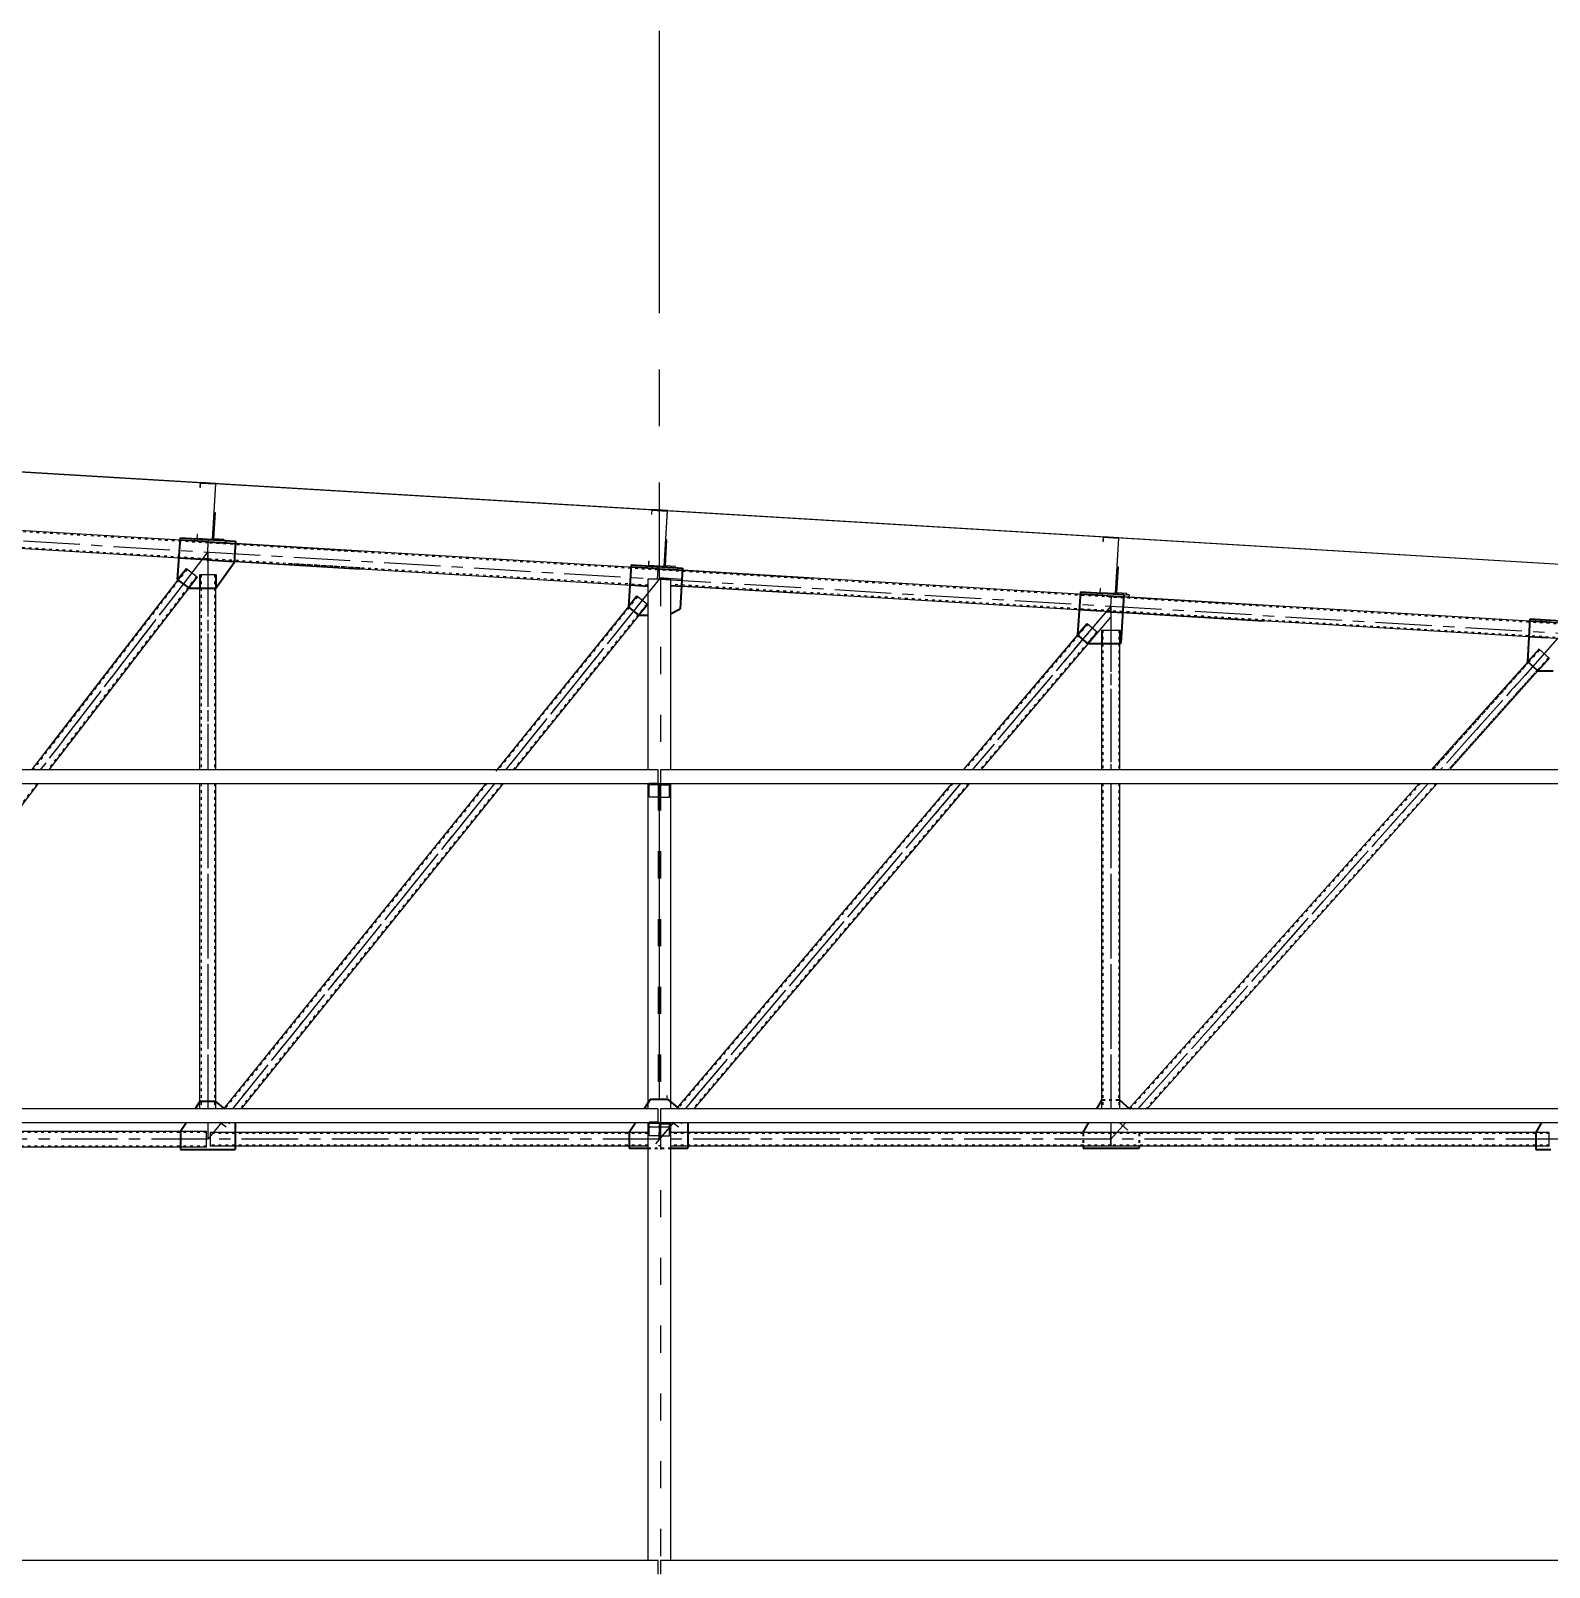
# Model space of a CAD drawing. Header units: inches. Extents: x -15 to 1885144, y -42615 to 866270.
# Drawn here: x 1689250 to 1695977, y 159173 to 165976 of the extents above; entities that cross this region are included whole.
import ezdxf

# ---------------------------------------------------------------- set-up
doc = ezdxf.new("R2010")
doc.units = ezdxf.units.IN
doc.header["$LTSCALE"] = 100
doc.header["$MEASUREMENT"] = 0
for name, pattern in [('CENTER', [2, 1.25, -0.25, 0.25, -0.25]), ('CENTERX2', [4, 2.5, -0.5, 0.5, -0.5]), ('dash line', [30, 12, -18]), ('PHANTOM2', [1.25, 0.625, -0.125, 0.125, -0.125, 0.125, -0.125])]:
    doc.linetypes.add(name, pattern=pattern)
for name, color, linetype in [('axis', 8, 'PHANTOM2'), ('corrugated sheet', 6, 'Continuous'), ('layout', 7, 'Continuous'), ('purlins', 4, 'Continuous'), ('sections', 3, 'Continuous')]:
    doc.layers.add(name, color=color, linetype=linetype)
doc.layers.add('gusset plate', color=1, linetype='Continuous', lineweight=35)
doc.layers.add('weld', color=2, linetype='Continuous', lineweight=35)

msp = doc.modelspace()

# ---------------------------------------------------------------- hatches: boundary and pattern name
at = {"layer": 'purlins', "ltscale": 10}
h = msp.add_hatch(color=256, dxfattribs=at)
h.dxf.hatch_style = 1
h.paths.add_polyline_path([(1690062.308, 163831.796), (1690067.3, 163831.497), (1690066.701, 163821.515), (1690061.71, 163821.814)])
h = msp.add_hatch(color=256, dxfattribs=at)
h.dxf.hatch_style = 1
h.paths.add_polyline_path([(1692062.607, 163711.779), (1692067.598, 163711.479), (1692066.999, 163701.497), (1692062.008, 163701.796)])
h = msp.add_hatch(color=256, dxfattribs=at)
h.dxf.hatch_style = 1
h.paths.add_polyline_path([(1694062.308, 163591.78), (1694067.299, 163591.481), (1694066.7, 163581.499), (1694061.709, 163581.798)])
at = {"layer": 'purlins', "ltscale": 0.01}
h = msp.add_hatch(color=256, dxfattribs=at)
h.dxf.hatch_style = 1
h.paths.add_polyline_path([(1692004.371, 162637.461), (1692004.371, 162643.461), (1692014.371, 162643.461), (1692014.371, 162637.461)])
h = msp.add_hatch(color=256, dxfattribs=at)
h.dxf.hatch_style = 1
h.paths.add_polyline_path([(1692064.378, 162637.095), (1692064.378, 162643.095), (1692054.378, 162643.095), (1692054.378, 162637.095)])
h = msp.add_hatch(color=256, dxfattribs=at)
h.dxf.hatch_style = 1
h.paths.add_polyline_path([(1692004.371, 161137.461), (1692004.371, 161143.461), (1692014.371, 161143.461), (1692014.371, 161137.461)])
h = msp.add_hatch(color=256, dxfattribs=at)
h.dxf.hatch_style = 1
h.paths.add_polyline_path([(1692064.378, 161137.095), (1692064.378, 161143.095), (1692054.378, 161143.095), (1692054.378, 161137.095)])

# ---------------------------------------------------------------- linework, layer by layer
at = {"layer": 'axis', "linetype": 'CENTER', "ltscale": 10}
for p, q in [((1692034.378, 165975.986), (1692034.378, 163548.176)), ((1692034.378, 165975.986), (1692034.378, 163548.176)), ((1692034.378, 165975.986), (1692034.378, 163548.176)), ((1692034.378, 165975.986), (1692034.378, 163548.176)), ((1692034.378, 165975.986), (1692034.378, 163548.176)), ((1692034.378, 165975.986), (1692034.378, 163548.176)), ((1692034.378, 165975.986), (1692034.378, 163548.176)), ((1692034.378, 165975.986), (1692034.378, 163548.176)), ((1692034.378, 165975.986), (1692034.378, 163548.176)), ((1692034.378, 162643.095), (1692034.378, 161244.609)), ((1692034.378, 162643.095), (1692034.378, 161244.609)), ((1692034.378, 162643.095), (1692034.378, 161244.609)), ((1692034.378, 162643.095), (1692034.378, 161244.609)), ((1692034.378, 162643.095), (1692034.378, 161244.609)), ((1692034.378, 162643.095), (1692034.378, 161244.609)), ((1692034.378, 162643.095), (1692034.378, 161244.609)), ((1692034.378, 162643.095), (1692034.378, 161244.609)), ((1692034.378, 162643.095), (1692034.378, 161244.609))]:
    msp.add_line(p, q, dxfattribs=at)
at = {"layer": 'axis', "linetype": 'CENTERX2'}
for p, q in [((1680034.378, 164268.176), (1700034.378, 163068.176)), ((1690034.378, 163668.176), (1689292.009, 162703.095)), ((1690034.378, 163668.176), (1690034.378, 162703.095)), ((1692034.378, 163548.176), (1691352.862, 162703.095)), ((1694034.378, 163428.176), (1693419.903, 162703.095)), ((1694034.378, 163428.176), (1694034.378, 162703.095)), ((1696034.378, 163308.176), (1695494.128, 162703.095)), ((1690034.378, 162643.095), (1690034.378, 161203.095)), ((1691304.475, 162643.095), (1690143.185, 161203.095)), ((1692034.378, 162643.095), (1692034.378, 161244.609)), ((1692034.378, 162643.095), (1692034.378, 161244.609)), ((1693369.056, 162643.095), (1692148.717, 161203.095)), ((1694034.378, 162643.095), (1694034.378, 161203.095)), ((1695440.557, 162643.095), (1694154.842, 161203.095)), ((1690094.797, 161143.095), (1690034.378, 161068.176)), ((1690034.378, 161143.095), (1690034.378, 161068.176)), ((1692097.87, 161143.095), (1692034.378, 161068.176)), ((1692034.378, 161143.095), (1692034.378, 161068.176)), ((1692034.378, 161143.095), (1692034.378, 161068.176)), ((1694101.271, 161143.095), (1694034.378, 161068.176)), ((1694034.378, 161143.095), (1694034.378, 161068.176)), ((1700034.378, 161068.176), (1664039.378, 161068.176))]:
    msp.add_line(p, q, dxfattribs=at)
at = {"layer": 'axis', "linetype": 'CENTER'}
for p, q in [((1689926.207, 163527.553), (1689292.009, 162703.095)), ((1690034.378, 163507.994), (1690034.378, 162703.095)), ((1692007.407, 163514.732), (1691352.862, 162703.095)), ((1694034.378, 163428.176), (1693419.903, 162703.095)), ((1694034.378, 163262.451), (1694034.378, 162703.095)), ((1695903.835, 163161.967), (1695494.128, 162703.095)), ((1690034.378, 162643.095), (1690034.378, 161203.095)), ((1691304.475, 162643.095), (1690143.185, 161203.095)), ((1692034.378, 162643.095), (1692034.378, 161244.609)), ((1692034.378, 162643.095), (1692034.378, 161244.609)), ((1693369.056, 162643.095), (1692148.717, 161203.095)), ((1694034.378, 162643.095), (1694034.378, 161203.095)), ((1695440.557, 162643.095), (1694154.842, 161203.095)), ((1690094.797, 161143.095), (1690034.378, 161068.176)), ((1690034.378, 161143.095), (1690034.378, 161068.176)), ((1692097.87, 161143.095), (1692012.344, 161042.176)), ((1692034.378, 161143.095), (1692034.378, 161068.176)), ((1692034.378, 161143.095), (1692034.378, 161068.176)), ((1694101.271, 161143.095), (1694034.378, 161068.176)), ((1694034.378, 161143.095), (1694034.378, 161068.176))]:
    msp.add_line(p, q, dxfattribs=at)
at = {"layer": 'corrugated sheet'}
for p, q in [((1680034.378, 164573.679), (1700344.878, 163355.049)), ((1680034.411, 164574.228), (1700344.911, 163355.598))]:
    msp.add_line(p, q, dxfattribs=at)
at = {"layer": 'gusset plate'}
for p, q in [((1689900.674, 163546.327), (1689912.897, 163730.563)), ((1689912.897, 163730.563), (1690157.837, 163715.867)), ((1690157.837, 163715.867), (1690151.637, 163621.068)), ((1691909.869, 163610.746), (1692137.792, 163597.07)), ((1689952.807, 163507.994), (1689900.674, 163546.327)), ((1693899.709, 163491.354), (1694092.624, 163479.779)), ((1695892.846, 163371.766), (1696097.875, 163359.465))]:
    msp.add_line(p, q, dxfattribs=at)
at = {"layer": 'gusset plate', "linetype": 'dash line'}
for p, q in [((1690069.378, 163507.994), (1690151.637, 163621.068)), ((1691909.869, 163610.746), (1691897.4, 163426.11)), ((1692137.792, 163597.07), (1692126.975, 163416.782)), ((1689952.807, 163507.994), (1690069.378, 163507.994)), ((1693899.709, 163491.354), (1693887.484, 163301.242)), ((1694092.623, 163479.779), (1694078.813, 163265.012)), ((1692084.378, 163393.833), (1692126.975, 163416.782)), ((1695881.457, 163181.948), (1695892.846, 163371.766)), ((1694074.378, 163262.451), (1694078.813, 163265.012)), ((1693933.258, 163262.451), (1694074.378, 163262.451)), ((1689999.378, 161235.334), (1689978.499, 161203.095)), ((1690109.614, 161202.886), (1690069.378, 161235.334)), ((1691994.378, 161244.609), (1691968.084, 161203.095)), ((1692123.365, 161203.095), (1692074.378, 161244.609)), ((1693972.577, 161203.095), (1693994.378, 161240.802)), ((1693999.378, 161240.802), (1693994.378, 161240.802)), ((1694074.378, 161240.802), (1694069.378, 161240.802)), ((1694118.489, 161201.418), (1694074.378, 161240.802)), ((1689939.641, 161143.095), (1689913.788, 161103.176)), ((1690155.213, 161143.095), (1690155.213, 161023.176)), ((1691930.08, 161143.095), (1691901.629, 161098.176)), ((1692161.007, 161143.095), (1692161.007, 161028.176)), ((1693911.914, 161098.176), (1693937.886, 161143.095)), ((1693911.914, 161098.176), (1693911.914, 161094.176)), ((1694160.213, 161098.176), (1694160.213, 161094.176)), ((1695942.503, 161143.095), (1695916.569, 161098.176)), ((1693911.914, 161042.176), (1693911.914, 161028.176)), ((1693911.914, 161028.176), (1693954.378, 161028.176)), ((1694160.213, 161042.176), (1694160.213, 161028.176))]:
    msp.add_line(p, q, dxfattribs=at)
at = {"layer": 'gusset plate', "ltscale": 10}
for p, q in [((1691944.105, 163388.445), (1691897.4, 163426.11)), ((1691944.105, 163388.445), (1691984.378, 163388.445)), ((1693933.258, 163262.451), (1693887.484, 163301.242)), ((1695926.213, 163141.987), (1695881.457, 163181.948)), ((1695926.213, 163141.987), (1695994.378, 163141.987))]:
    msp.add_line(p, q, dxfattribs=at)
at = {"layer": 'gusset plate', "linetype": 'CENTER'}
for p, q in [((1690069.378, 161235.334), (1689999.378, 161235.334)), ((1692074.378, 161244.609), (1691994.378, 161244.609))]:
    msp.add_line(p, q, dxfattribs=at)
at = {"layer": 'gusset plate', "linetype": 'dash line', "ltscale": 0.01}
for p, q in [((1694069.378, 161240.802), (1693999.378, 161240.802)), ((1693911.914, 161094.176), (1693911.914, 161042.176)), ((1694160.213, 161094.176), (1694160.213, 161042.176)), ((1691984.378, 161028.176), (1692084.378, 161028.176))]:
    msp.add_line(p, q, dxfattribs=at)
at = {"layer": 'gusset plate', "linetype": 'ByBlock'}
for p, q in [((1689913.788, 161103.176), (1689913.788, 161023.176)), ((1691901.629, 161098.176), (1691901.629, 161028.176)), ((1695916.569, 161098.176), (1695916.569, 161023.176)), ((1689913.788, 161023.176), (1690155.213, 161023.176)), ((1691901.629, 161028.176), (1691984.378, 161028.176)), ((1692084.378, 161028.176), (1692161.007, 161028.176)), ((1693954.378, 161028.176), (1694160.213, 161028.176)), ((1695916.569, 161023.176), (1695984.378, 161023.176))]:
    msp.add_line(p, q, dxfattribs=at)
at = {"layer": 'layout', "ltscale": 0.01}
for p, q in [((1691984.378, 163548.176), (1691984.378, 162703.095)), ((1692084.378, 163548.176), (1691984.378, 163548.176)), ((1692084.378, 163548.176), (1692084.378, 162703.095)), ((1691984.378, 162643.095), (1691984.378, 161203.095)), ((1692084.378, 162643.095), (1692084.378, 161203.095)), ((1691984.378, 161143.095), (1691984.378, 159203.095)), ((1691984.378, 161123.176), (1692084.378, 161123.176)), ((1692084.378, 161143.095), (1692084.378, 159203.095))]:
    msp.add_line(p, q, dxfattribs=at)
at = {"layer": 'layout', "linetype": 'dash line', "ltscale": 0.1}
for p, q in [((1692029.378, 163548.176), (1692029.378, 163541.976)), ((1692039.378, 163547.876), (1692039.378, 162703.095)), ((1692029.378, 162643.095), (1692029.378, 161244.609)), ((1692039.378, 162643.095), (1692039.378, 161203.095)), ((1692039.378, 161143.095), (1692039.378, 159203.095))]:
    msp.add_line(p, q, dxfattribs=at)
at = {"layer": 'purlins', "ltscale": 10}
for p, q in [((1690000.819, 163975.738), (1689999.621, 163955.773)), ((1689999.621, 163955.773), (1690001.618, 163955.654)), ((1690070.693, 163971.545), (1690000.819, 163975.738)), ((1690001.618, 163955.654), (1690002.696, 163973.621)), ((1690002.696, 163973.621), (1690068.577, 163969.668)), ((1690068.577, 163969.668), (1690053.844, 163724.11)), ((1690055.72, 163721.994), (1690070.693, 163971.545)), ((1690061.011, 163726.685), (1690067.898, 163841.479)), ((1690066.701, 163821.515), (1690061.71, 163821.814)), ((1690067.3, 163831.497), (1690062.308, 163831.796)), ((1692001.117, 163855.72), (1691999.919, 163835.756)), ((1691999.919, 163835.756), (1692001.916, 163835.636)), ((1692070.992, 163851.527), (1692001.117, 163855.72)), ((1692001.916, 163835.636), (1692002.994, 163853.603)), ((1692002.994, 163853.603), (1692068.875, 163849.651)), ((1692068.875, 163849.651), (1692054.142, 163604.092)), ((1692056.019, 163601.976), (1692070.992, 163851.527)), ((1689987.044, 163746.15), (1689985.846, 163726.186)), ((1689989.04, 163746.031), (1689987.044, 163746.15)), ((1689987.962, 163728.063), (1689989.04, 163746.031)), ((1690053.844, 163724.11), (1689987.962, 163728.063)), ((1690037.672, 163723.077), (1690055.72, 163721.994)), ((1690055.72, 163721.994), (1690105.631, 163718.999)), ((1690105.93, 163723.99), (1690061.011, 163726.685)), ((1690105.631, 163718.999), (1690105.93, 163723.99)), ((1692061.309, 163606.668), (1692068.197, 163721.461)), ((1692066.999, 163701.497), (1692062.008, 163701.796)), ((1692067.598, 163711.479), (1692062.607, 163711.779)), ((1694000.818, 163735.721), (1693999.62, 163715.757)), ((1693999.62, 163715.757), (1694001.617, 163715.637)), ((1694070.693, 163731.529), (1694000.818, 163735.721)), ((1694001.617, 163715.637), (1694002.695, 163733.605)), ((1694002.695, 163733.605), (1694068.576, 163729.652)), ((1694068.576, 163729.652), (1694053.843, 163484.094)), ((1694055.719, 163481.978), (1694070.693, 163731.529)), ((1691987.342, 163626.133), (1691986.144, 163606.168)), ((1691989.339, 163626.013), (1691987.342, 163626.133)), ((1691988.26, 163608.045), (1691989.339, 163626.013)), ((1692054.142, 163604.092), (1691988.26, 163608.045)), ((1692106.228, 163603.972), (1692061.309, 163606.668)), ((1692037.97, 163603.059), (1692056.019, 163601.976)), ((1692056.019, 163601.976), (1692105.929, 163598.981)), ((1692105.929, 163598.981), (1692106.228, 163603.972)), ((1694061.01, 163486.669), (1694067.898, 163601.463)), ((1694066.7, 163581.499), (1694061.709, 163581.798)), ((1694067.299, 163591.481), (1694062.308, 163591.78)), ((1693987.043, 163506.134), (1693985.845, 163486.17)), ((1693989.039, 163506.014), (1693987.043, 163506.134)), ((1693987.961, 163488.047), (1693989.039, 163506.014)), ((1694053.843, 163484.094), (1693987.961, 163488.047)), ((1694037.671, 163483.06), (1694055.719, 163481.978)), ((1694055.719, 163481.978), (1694105.63, 163478.983)), ((1694105.929, 163483.974), (1694061.01, 163486.669)), ((1694105.63, 163478.983), (1694105.929, 163483.974))]:
    msp.add_line(p, q, dxfattribs=at)
at = {"layer": 'purlins', "ltscale": 0.01}
for p, q in [((1690067.898, 163841.479), (1690062.907, 163841.778)), ((1689975.864, 163726.785), (1689975.265, 163716.803)), ((1690115.014, 163708.418), (1689975.265, 163716.803)), ((1689975.864, 163726.785), (1689985.846, 163726.186)), ((1690037.672, 163723.077), (1689985.846, 163726.186)), ((1690115.613, 163718.4), (1690105.631, 163718.999)), ((1690115.613, 163718.4), (1690115.014, 163708.418)), ((1692068.197, 163721.461), (1692063.206, 163721.761)), ((1691976.162, 163606.767), (1691975.563, 163596.785)), ((1691976.162, 163606.767), (1691986.144, 163606.168)), ((1692037.97, 163603.059), (1691986.144, 163606.168)), ((1692115.312, 163588.4), (1691975.563, 163596.785)), ((1692115.911, 163598.382), (1692105.929, 163598.981)), ((1692115.911, 163598.382), (1692115.312, 163588.4)), ((1694067.898, 163601.463), (1694062.907, 163601.762)), ((1693975.863, 163486.769), (1693975.264, 163476.787)), ((1694115.013, 163468.402), (1693975.264, 163476.787)), ((1693975.863, 163486.769), (1693985.845, 163486.17)), ((1694037.671, 163483.06), (1693985.845, 163486.17)), ((1694115.612, 163478.384), (1694105.63, 163478.983)), ((1694115.612, 163478.384), (1694115.013, 163468.402)), ((1695975.863, 163366.766), (1695975.264, 163356.784)), ((1696115.013, 163348.399), (1695975.264, 163356.784)), ((1695975.863, 163366.766), (1695985.845, 163366.167)), ((1692029.371, 162703.095), (1688039.378, 162703.095)), ((1692029.371, 162643.461), (1692029.371, 162703.461)), ((1696029.371, 162703.095), (1692039.378, 162703.095)), ((1692039.378, 162703.095), (1692039.378, 162643.095)), ((1688034.378, 162643.095), (1692034.378, 162643.095)), ((1691989.371, 162637.461), (1691989.371, 162643.461)), ((1692029.371, 162643.461), (1691989.371, 162643.461)), ((1692034.378, 162637.461), (1691989.371, 162637.461)), ((1691989.371, 162583.461), (1691989.371, 162637.461)), ((1692004.371, 162643.461), (1692004.371, 162637.461)), ((1692014.371, 162643.461), (1692014.371, 162637.461)), ((1692034.378, 162643.095), (1696034.378, 162643.095)), ((1692034.378, 162637.095), (1692079.378, 162637.095)), ((1692039.378, 162643.095), (1692079.378, 162643.095)), ((1692054.378, 162643.095), (1692054.378, 162637.095)), ((1692064.378, 162643.095), (1692064.378, 162637.095)), ((1692079.378, 162637.095), (1692079.378, 162643.095)), ((1692079.378, 162583.095), (1692079.378, 162637.095)), ((1692034.371, 162583.461), (1691989.371, 162583.461)), ((1692034.378, 162583.095), (1692079.378, 162583.095)), ((1692029.371, 161203.095), (1688039.378, 161203.095)), ((1692029.371, 161143.461), (1692029.371, 161203.461)), ((1696029.371, 161203.095), (1692039.378, 161203.095)), ((1692039.378, 161203.095), (1692039.378, 161143.095)), ((1688034.378, 161143.095), (1692034.378, 161143.095)), ((1691989.371, 161137.461), (1691989.371, 161143.461)), ((1692029.371, 161143.461), (1691989.371, 161143.461)), ((1692034.378, 161137.461), (1691989.371, 161137.461)), ((1691989.371, 161083.461), (1691989.371, 161137.461)), ((1692004.371, 161143.461), (1692004.371, 161137.461)), ((1692014.371, 161143.461), (1692014.371, 161137.461)), ((1692034.378, 161143.095), (1696034.378, 161143.095)), ((1692034.378, 161137.095), (1692079.378, 161137.095)), ((1692039.378, 161143.095), (1692079.378, 161143.095)), ((1692054.378, 161143.095), (1692054.378, 161137.095)), ((1692064.378, 161143.095), (1692064.378, 161137.095)), ((1692079.378, 161137.095), (1692079.378, 161143.095)), ((1692079.378, 161083.095), (1692079.378, 161137.095)), ((1692034.371, 161083.461), (1691989.371, 161083.461)), ((1692034.378, 161083.095), (1692079.378, 161083.095)), ((1692029.371, 159203.095), (1688039.378, 159203.095)), ((1692029.371, 159143.461), (1692029.371, 159203.461)), ((1696029.371, 159203.095), (1692039.378, 159203.095)), ((1692039.378, 159203.095), (1692039.378, 159143.095))]:
    msp.add_line(p, q, dxfattribs=at)
at = {"layer": 'sections'}
for p, q in [((1690037.073, 163713.095), (1688161.849, 163825.608)), ((1690031.982, 163633.256), (1688157.058, 163745.752)), ((1690037.073, 163713.095), (1690713.969, 163672.481)), ((1691974.684, 163596.839), (1690157.184, 163705.889)), ((1690032.282, 163633.238), (1690709.178, 163592.625)), ((1691984.378, 163516.113), (1690151.963, 163626.058)), ((1689902.032, 163545.329), (1689254.16, 162703.095)), ((1689939.408, 163593.917), (1689329.878, 162801.528)), ((1689986.965, 163557.335), (1689377.435, 162764.946)), ((1689986.965, 163557.335), (1689939.408, 163593.917)), ((1689999.378, 163567.994), (1690069.378, 163567.994)), ((1689999.378, 162731.803), (1689999.378, 163544.331)), ((1690069.378, 162731.803), (1690069.378, 163544.331)), ((1692037.372, 163593.078), (1692713.968, 163552.482)), ((1694037.373, 163473.078), (1692137.193, 163587.088)), ((1689950.382, 163509.777), (1689329.858, 162703.095)), ((1689999.378, 162703.095), (1689999.378, 163507.994)), ((1690069.378, 162703.095), (1690069.378, 163507.994)), ((1691935.065, 163472.815), (1691310.17, 162697.929)), ((1691981.77, 163435.15), (1691935.065, 163472.815)), ((1692084.378, 163520.131), (1692710.205, 163482.582)), ((1694032.881, 163403.221), (1692133.001, 163517.214)), ((1694037.336, 163473.08), (1694713.932, 163432.484)), ((1696037.373, 163353.078), (1694091.982, 163469.801)), ((1691897.401, 163426.113), (1691314.322, 162703.095)), ((1691981.769, 163435.151), (1691391.402, 162703.095)), ((1691981.77, 163435.15), (1691391.415, 162703.095)), ((1694032.881, 163403.221), (1694710.207, 163362.581)), ((1693929.508, 163350.831), (1693380.58, 162703.095)), ((1694034.378, 163381.773), (1693459.227, 162703.095)), ((1693975.282, 163312.039), (1693929.508, 163350.831)), ((1696032.881, 163283.221), (1694087.49, 163399.945)), ((1693887.484, 163301.243), (1693380.58, 162703.095)), ((1693975.282, 163312.039), (1693459.227, 162703.095)), ((1693994.378, 163322.451), (1694074.378, 163322.451)), ((1693994.378, 162703.095), (1693994.378, 163304.331)), ((1694074.378, 162703.095), (1694074.378, 163304.331)), ((1693994.378, 162703.095), (1693994.378, 163262.451)), ((1694074.378, 162703.095), (1694074.378, 163262.451)), ((1695931.408, 163237.893), (1695453.91, 162703.095)), ((1695976.164, 163197.932), (1695534.346, 162703.095)), ((1695976.164, 163197.932), (1695931.408, 163237.893)), ((1695881.457, 163181.948), (1695453.91, 162703.095)), ((1695926.213, 163141.987), (1695534.346, 162703.095)), ((1689283.704, 162643.095), (1688176.012, 161203.095)), ((1689999.378, 161203.095), (1689999.378, 162643.095)), ((1690069.378, 161203.095), (1690069.378, 162643.095)), ((1691265.935, 162643.095), (1690104.645, 161203.095)), ((1691343.015, 162643.095), (1690181.724, 161203.095)), ((1693329.732, 162643.095), (1692109.393, 161203.095)), ((1693408.38, 162643.095), (1692188.041, 161203.095)), ((1693329.732, 162643.095), (1693289.671, 162595.823)), ((1693408.38, 162643.095), (1693335.445, 162557.032)), ((1693994.378, 161203.095), (1693994.378, 162643.095)), ((1693994.378, 162491.803), (1693994.378, 162643.095)), ((1694074.378, 161203.095), (1694074.378, 162643.095)), ((1694074.378, 162491.803), (1694074.378, 162643.095)), ((1695400.339, 162643.095), (1694114.625, 161203.095)), ((1695480.774, 162643.095), (1694195.06, 161203.095)), ((1695400.339, 162643.095), (1695268.415, 162495.341)), ((1695480.774, 162643.095), (1695313.172, 162455.38)), ((1690028.788, 161103.176), (1688153.858, 161103.176)), ((1691901.629, 161098.176), (1690045.213, 161098.176)), ((1690133.337, 161143.095), (1690127.682, 161136.082)), ((1691984.378, 161098.176), (1691529.588, 161098.176)), ((1693911.914, 161098.176), (1692084.378, 161098.176)), ((1692137.193, 161143.095), (1692131.849, 161136.789)), ((1694034.378, 161098.176), (1693529.588, 161098.176)), ((1695916.569, 161098.176), (1694034.378, 161098.176)), ((1695976.569, 161098.176), (1695529.588, 161098.176)), ((1690028.788, 161033.176), (1688153.858, 161033.176)), ((1691901.629, 161038.176), (1690045.213, 161038.176)), ((1691984.378, 161038.176), (1691529.588, 161038.176)), ((1693911.914, 161038.176), (1692084.378, 161038.176)), ((1694034.378, 161038.176), (1693529.588, 161038.176)), ((1695916.569, 161038.176), (1694034.378, 161038.176)), ((1695976.569, 161038.176), (1695529.588, 161038.176))]:
    msp.add_line(p, q, dxfattribs=at)
at = {"layer": 'sections', "linetype": 'dash line', "ltscale": 0.01}
for p, q in [((1690036.774, 163708.104), (1688332.865, 163810.342)), ((1690032.152, 163638.255), (1688342.268, 163739.652)), ((1690713.969, 163667.481), (1690036.774, 163708.104)), ((1692028.66, 163588.591), (1690383.248, 163687.32)), ((1690709.777, 163597.607), (1690032.581, 163638.229)), ((1691984.378, 163521.123), (1690392.651, 163616.63)), ((1689942.578, 163591.479), (1689259.206, 162703.095)), ((1689983.787, 163559.779), (1689324.8, 162703.095)), ((1690004.378, 163567.994), (1690004.378, 162703.095)), ((1690064.378, 163567.994), (1690064.378, 162703.095)), ((1694037.036, 163468.089), (1692037.072, 163588.091)), ((1691938.178, 163470.305), (1691319.461, 162703.095)), ((1694033.18, 163408.212), (1692084.378, 163525.145)), ((1691978.649, 163437.668), (1691386.252, 162703.095)), ((1696033.18, 163288.212), (1694034.378, 163408.145)), ((1696037.036, 163348.089), (1694036.774, 163468.109)), ((1693932.559, 163348.245), (1693385.823, 162703.095)), ((1693972.223, 163314.631), (1693453.972, 162703.095)), ((1693999.378, 163322.451), (1693999.378, 162703.095)), ((1694069.378, 163322.451), (1694069.378, 162703.095)), ((1695932.689, 163233.321), (1695459.273, 162703.095)), ((1695973.181, 163200.596), (1695528.984, 162703.095)), ((1695884.441, 163179.284), (1695459.273, 162703.095)), ((1695923.223, 163144.657), (1695528.971, 162703.095)), ((1689278.646, 162643.095), (1688170.954, 161203.095)), ((1690004.378, 162643.095), (1690004.378, 161203.095)), ((1690064.378, 162643.095), (1690064.378, 161203.095)), ((1691271.074, 162643.095), (1690109.614, 161202.886)), ((1691337.865, 162643.095), (1690176.574, 161203.095)), ((1693334.975, 162643.095), (1692114.636, 161203.095)), ((1693403.125, 162643.095), (1692182.786, 161203.095)), ((1693999.378, 162643.095), (1693999.378, 161203.095)), ((1694069.378, 162643.095), (1694069.378, 161203.095)), ((1695405.701, 162643.095), (1694118.489, 161201.418)), ((1695475.4, 162643.095), (1694178.116, 161190.137)), ((1695405.701, 162643.095), (1695271.399, 162492.677)), ((1695475.412, 162643.095), (1695310.188, 162458.044)), ((1690028.788, 161098.176), (1688089.48, 161098.176)), ((1691984.378, 161094.176), (1690045.213, 161094.176)), ((1690128.187, 161143.095), (1690124.561, 161138.599)), ((1693911.914, 161094.176), (1692084.378, 161094.176)), ((1692131.938, 161143.095), (1692128.791, 161139.381)), ((1694034.378, 161094.176), (1693529.588, 161094.176)), ((1695916.569, 161094.176), (1694034.378, 161094.176)), ((1695976.569, 161094.176), (1695529.588, 161094.176)), ((1690028.788, 161038.176), (1688089.48, 161038.176)), ((1691984.378, 161042.176), (1690045.213, 161042.176)), ((1693911.914, 161042.176), (1692084.378, 161042.176)), ((1694034.378, 161042.176), (1693529.588, 161042.176)), ((1695916.569, 161042.176), (1694034.378, 161042.176)), ((1695976.569, 161042.176), (1695529.588, 161042.176))]:
    msp.add_line(p, q, dxfattribs=at)
at = {"layer": 'sections', "linetype": 'CENTER'}
for p, q in [((1690034.378, 163668.176), (1690036.774, 163708.104)), ((1690034.378, 163668.176), (1690031.982, 163628.247)), ((1692026.266, 163548.176), (1692028.98, 163593.581)), ((1692134.798, 163547.16), (1692034.676, 163553.167)), ((1690069.378, 161251.422), (1690069.378, 161261.422)), ((1692069.378, 161251.422), (1692069.378, 161261.422)), ((1694069.378, 161251.422), (1694069.378, 161261.422)), ((1690034.378, 161068.176), (1689884.378, 161068.176))]:
    msp.add_line(p, q, dxfattribs=at)
at = {"layer": 'sections', "linetype": 'dash line'}
for p, q in [((1694032.881, 163403.221), (1694037.074, 163473.096)), ((1690028.788, 161033.176), (1690028.788, 161103.176)), ((1690045.213, 161098.176), (1690045.213, 161038.176)), ((1690115.54, 161121.027), (1690088.175, 161143.095)), ((1692118.983, 161121.607), (1692093.627, 161143.095))]:
    msp.add_line(p, q, dxfattribs=at)
at = {"layer": 'sections', "linetype": 'ByBlock'}
for p, q in [((1692034.378, 161103.176), (1692034.378, 161068.176)), ((1692034.378, 161068.176), (1692034.378, 161098.176)), ((1694034.378, 161103.176), (1694034.378, 161038.176)), ((1694034.378, 161038.176), (1694034.378, 161098.176)), ((1694110.31, 161108.176), (1694071.2, 161143.095)), ((1695976.569, 161038.176), (1695976.569, 161098.176)), ((1692034.378, 161038.176), (1692034.378, 161042.176)), ((1692034.378, 161042.176), (1692034.378, 161038.176))]:
    msp.add_line(p, q, dxfattribs=at)
at = {"layer": 'weld', "linetype": 'CENTER'}
for p, q in [((1690037.073, 163713.095), (1689912.298, 163720.581)), ((1690031.683, 163633.274), (1689906.907, 163640.761)), ((1689939.408, 163593.917), (1689902.403, 163545.812)), ((1689999.378, 163567.994), (1689999.378, 163507.994)), ((1690069.378, 163567.994), (1690069.378, 163507.994)), ((1692028.98, 163593.581), (1691909.195, 163600.768)), ((1691984.378, 163516.113), (1691903.805, 163520.948)), ((1693994.378, 163322.451), (1693994.378, 163262.451)), ((1694074.378, 163322.451), (1694074.378, 163262.451))]:
    msp.add_line(p, q, dxfattribs=at)
at = {"layer": 'weld', "linetype": 'dash line'}
for p, q in [((1690037.373, 163713.077), (1690157.157, 163705.889)), ((1690032.152, 163633.246), (1690151.936, 163626.059)), ((1689986.965, 163557.335), (1689950.382, 163509.777)), ((1692037.372, 163593.078), (1692137.192, 163587.088)), ((1691935.065, 163472.815), (1691897.4, 163426.11)), ((1692084.378, 163520.131), (1692133, 163517.214)), ((1693998.845, 163475.39), (1693899.024, 163481.379)), ((1694017.074, 163474.296), (1694091.939, 163469.804)), ((1691981.77, 163435.15), (1691944.105, 163388.445)), ((1693994.353, 163405.533), (1693894.532, 163411.522)), ((1694012.582, 163404.439), (1694087.447, 163399.947)), ((1693929.508, 163350.831), (1693887.484, 163301.242)), ((1695967.117, 163357.372), (1695892.247, 163361.785)), ((1693975.282, 163312.039), (1693933.258, 163262.451)), ((1695962.925, 163287.497), (1695888.055, 163291.911)), ((1695931.408, 163237.893), (1695881.457, 163181.948)), ((1695976.164, 163197.932), (1695926.213, 163141.987))]:
    msp.add_line(p, q, dxfattribs=at)

doc.saveas('drawing.dxf')
